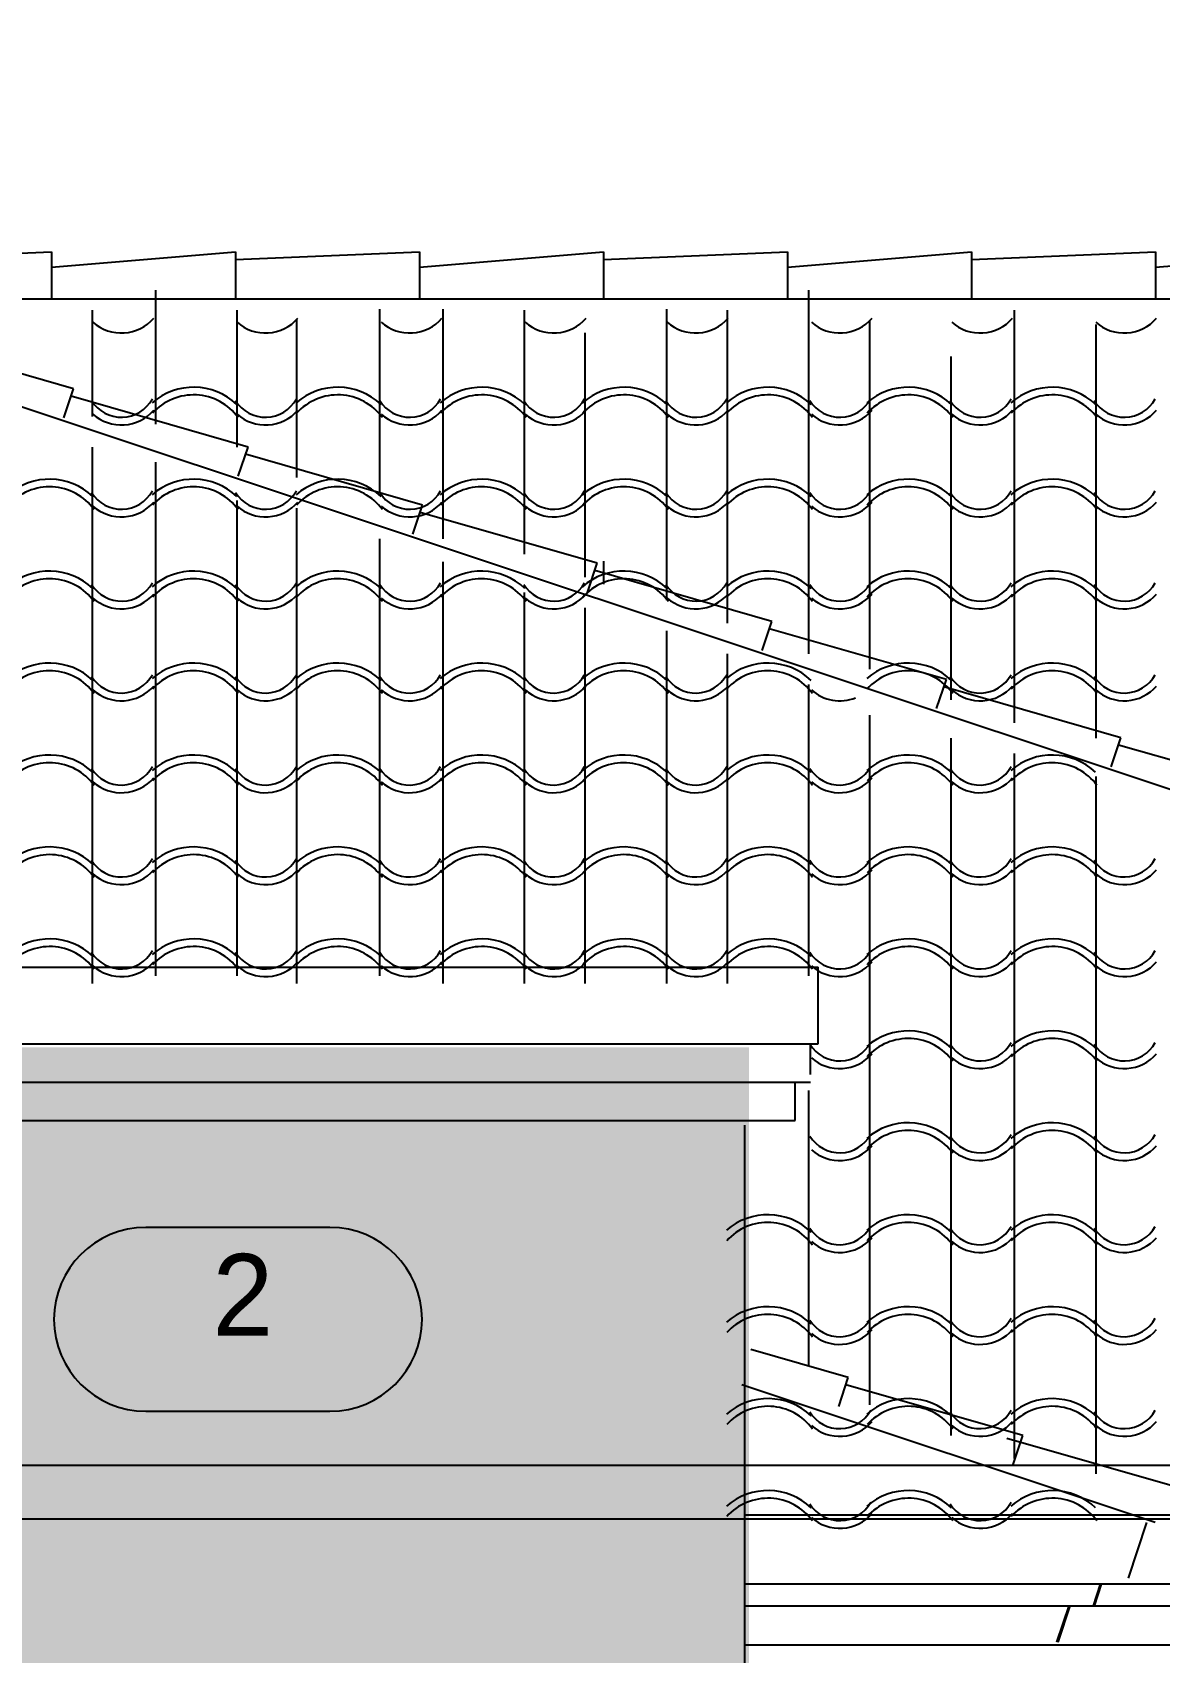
# Model space of a CAD drawing. Extents: x -92740 to -63661, y -15771 to -4391.
# Drawn here: x -90305.1 to -90194.9, y -9656 to -9497.4 of the extents above; entities that cross this region are included whole.
import ezdxf
from ezdxf.enums import TextEntityAlignment as Align

# ---------------------------------------------------------------- set-up
doc = ezdxf.new("R2010")
doc.units = 0
doc.header["$MEASUREMENT"] = 0
for name, color, linetype in [('B1NOTES', 2, 'Continuous'), ('ELEVATIONS', 7, 'Continuous'), ('ROOFTILE', 7, 'Continuous'), ('STUCCO', 4, 'Continuous')]:
    doc.layers.add(name, color=color, linetype=linetype)
doc.styles.add('DCADTXTSTYLE1', font='AVG_TP')

msp = doc.modelspace()

# ---------------------------------------------------------------- hatches: boundary and pattern name
at = {"layer": 'STUCCO', "linetype": 'Continuous', "ltscale": 18}
h = msp.add_hatch(dxfattribs=at)
h.set_pattern_fill('cement', color=9, scale=1.5625, style=0, pattern_type=2)
h.set_pattern_definition([(20, (0, 0), (-2.1376259, 5.8730789), [-6.09375015, 0.15625]), (55, (0, 0), (-5.11970028, 3.58485273), [-6.09375015, 0.15625]), (80, (0, 0), (-6.15504846, 1.0853011), [-6.09375015, 0.15625])])
h.paths.add_polyline_path([(-90471.25, -9664.25), (-90471.25, -9815), (-90370.75, -9765.78), (-90201.25, -9765.78), (-90201.25, -9748.25), (-90205.75, -9748.25), (-90205.75, -9745.25), (-90205.75, -9731.75), (-90103, -9731.75), (-90103, -9745.25), (-90105.25, -9745.25), (-90105.25, -9749), (-90108.25, -9749), (-90108.25, -9767), (-89980.75, -9767), (-89980.75, -9660.5), (-90235, -9660.5), (-90235, -9611.75), (-90235, -9596.75), (-90355.75, -9596.75), (-90355.75, -9660.5)], flags=0)

# ---------------------------------------------------------------- linework, layer by layer
at = {"layer": 'B1NOTES', "color": 1, "linetype": 'Continuous', "ltscale": 18}
for p, q in [((-90276, -9614.39), (-90294, -9614.39)), ((-90267, -9623.39), (-90267, -9623.39)), ((-90294, -9632.39), (-90276, -9632.39))]:
    msp.add_line(p, q, dxfattribs=at)
for centre, start, end in [((-90294, -9623.39), 90, 180), ((-90276, -9623.39), 0, 90), ((-90294, -9623.39), 180, 270), ((-90276, -9623.39), 270, 360)]:
    msp.add_arc(centre, 9, start, end, dxfattribs=at)
at = {"layer": 'ELEVATIONS', "color": 1, "linetype": 'Continuous', "ltscale": 18}
for p, q in [((-89978.53, -9643.28), (-90416.13, -9497.42)), ((-90321.25, -9519.64), (-90303.25, -9518.89)), ((-90303.25, -9520.39), (-90285.25, -9518.89)), ((-90303.25, -9518.89), (-90303.25, -9523.39)), ((-90285.25, -9518.89), (-90285.25, -9523.39)), ((-90285.25, -9519.64), (-90267.25, -9518.89)), ((-90267.25, -9520.39), (-90249.25, -9518.89)), ((-90267.25, -9518.89), (-90267.25, -9523.39)), ((-90249.25, -9518.89), (-90249.25, -9523.39)), ((-90249.25, -9519.64), (-90231.25, -9518.89)), ((-90231.25, -9520.39), (-90213.25, -9518.89)), ((-90231.25, -9518.89), (-90231.25, -9523.39)), ((-90213.25, -9518.89), (-90213.25, -9523.39)), ((-90213.25, -9519.64), (-90195.25, -9518.89)), ((-90195.25, -9520.39), (-90177.25, -9518.89)), ((-90195.25, -9518.89), (-90195.25, -9523.39)), ((-90331, -9523.49), (-89960.5, -9523.49)), ((-90301.09, -9532.31), (-90318.41, -9527.33)), ((-90302.04, -9535.15), (-90301.09, -9532.31)), ((-90284.02, -9538), (-90301.33, -9533.02)), ((-90284.97, -9540.85), (-90284.02, -9538)), ((-90266.94, -9543.69), (-90284.25, -9538.71)), ((-90267.89, -9546.54), (-90266.94, -9543.69)), ((-90249.86, -9549.38), (-90267.18, -9544.4)), ((-90250.81, -9552.23), (-90249.86, -9549.38)), ((-90232.79, -9555.08), (-90250.1, -9550.1)), ((-90249.25, -9549.17), (-90249.25, -9551.42)), ((-90233.74, -9557.92), (-90232.79, -9555.08)), ((-90215.71, -9560.77), (-90233.03, -9555.79)), ((-90216.66, -9563.61), (-90215.71, -9560.77)), ((-90198.64, -9566.46), (-90215.95, -9561.48)), ((-90199.58, -9569.31), (-90198.64, -9566.46)), ((-90181.56, -9572.15), (-90198.87, -9567.17)), ((-90366.25, -9588.92), (-90228.25, -9588.92)), ((-90228.25, -9596.42), (-90228.25, -9588.92)), ((-90366.25, -9596.42), (-90228.25, -9596.42)), ((-90229, -9599.42), (-90229, -9596.42)), ((-90362.5, -9600.17), (-90229, -9600.17)), ((-90230.5, -9603.92), (-90230.5, -9600.17)), ((-90359.5, -9603.92), (-90230.5, -9603.92)), ((-90235.47, -9604.39), (-90235.47, -9759.17)), ((-90225.3, -9629.07), (-90234.84, -9626.33)), ((-90226.24, -9631.92), (-90225.3, -9629.07)), ((-90195.28, -9643.28), (-90235.72, -9629.8)), ((-90208.22, -9634.77), (-90225.53, -9629.79)), ((-90192.47, -9640.02), (-90209.78, -9635.04)), ((-90209.17, -9637.61), (-90208.22, -9634.77)), ((-89959.68, -9642.57), (-90235.47, -9642.57)), ((-90196.13, -9643.28), (-90197.94, -9648.71)), ((-89962.44, -9649.31), (-90235.47, -9649.31)), ((-90200.65, -9649.31), (-90201.36, -9651.44)), ((-90200.55, -9649.31), (-90201.26, -9651.44)), ((-90235.47, -9651.44), (-89966.5, -9651.44)), ((-90203.73, -9651.44), (-90204.92, -9655)), ((-90203.63, -9651.44), (-90204.82, -9655)), ((-89969.42, -9655.27), (-90235.47, -9655.27))]:
    msp.add_line(p, q, dxfattribs=at)
at = {"layer": 'ELEVATIONS', "color": 2, "linetype": 'Continuous', "ltscale": 18}
for p, q in [((-91067.19, -9637.67), (-89994.25, -9637.67)), ((-90350.47, -9642.92), (-89809.75, -9642.92))]:
    msp.add_line(p, q, dxfattribs=at)
at = {"layer": 'ROOFTILE', "color": 7, "linetype": 'Continuous', "ltscale": 18}
for p, q in [((-90293.04, -9535.75), (-90293.04, -9522.65)), ((-90229.15, -9558.25), (-90229.15, -9522.65)), ((-90299.24, -9535), (-90299.24, -9524.61)), ((-90285.07, -9538), (-90285.07, -9524.61)), ((-90271.14, -9542.5), (-90271.14, -9524.5)), ((-90264.94, -9547), (-90264.94, -9524.5)), ((-90256.97, -9548.5), (-90256.97, -9524.61)), ((-90243.06, -9553), (-90243.06, -9524.5)), ((-90237.12, -9555.25), (-90237.12, -9524.61)), ((-90209.04, -9565), (-90209.04, -9524.61)), ((-90279.25, -9541), (-90279.25, -9525.51)), ((-90223.21, -9559.75), (-90223.21, -9525.66)), ((-90201.07, -9566.5), (-90201.07, -9526)), ((-90251.03, -9550.75), (-90251.03, -9526.83)), ((-90215.24, -9562.75), (-90215.24, -9529.15)), ((-90299.24, -9590.5), (-90299.24, -9538)), ((-90293.04, -9589.75), (-90293.04, -9539.5)), ((-90285.07, -9589.75), (-90285.07, -9543.25)), ((-90279.25, -9590.5), (-90279.25, -9544)), ((-90271.14, -9589.75), (-90271.14, -9547)), ((-90264.94, -9590.5), (-90264.94, -9549.25)), ((-90256.97, -9590.5), (-90256.97, -9552.25)), ((-90251.03, -9590.5), (-90251.03, -9553.75)), ((-90243.06, -9590.5), (-90243.06, -9556)), ((-90237.12, -9590.5), (-90237.12, -9558.25)), ((-90229.15, -9589.75), (-90229.15, -9561.25)), ((-90223.21, -9631.75), (-90223.21, -9564.25)), ((-90215.24, -9634.75), (-90215.24, -9566.5)), ((-90209.04, -9637), (-90209.04, -9568)), ((-90201.07, -9638.5), (-90201.07, -9570.25)), ((-90229.15, -9628), (-90229.15, -9601))]:
    msp.add_line(p, q, dxfattribs=at)
for centre, radius, start, end in [((-90296.4, -9522.65), 4.19, 228.3381, 319.0707), ((-90282.31, -9522.65), 4.19, 228.3381, 319.0707), ((-90268.21, -9522.65), 4.19, 228.3381, 319.0707), ((-90254.12, -9522.65), 4.19, 228.3381, 319.0707), ((-90240.22, -9522.65), 4.19, 228.3381, 319.0707), ((-90226.13, -9522.65), 4.19, 228.3381, 319.0707), ((-90212.4, -9522.65), 4.19, 228.3381, 319.0707), ((-90198.31, -9522.65), 4.19, 228.3381, 319.0707), ((-90289.35, -9538.31), 6.16, 46.5154, 131.1465), ((-90289.35, -9538.31), 5.41, 36.0644, 138.0128), ((-90275.25, -9538.31), 6.16, 46.5154, 131.1465), ((-90275.25, -9538.31), 5.41, 36.0644, 138.0128), ((-90261.17, -9538.31), 6.16, 46.5154, 131.1465), ((-90261.17, -9538.31), 5.41, 36.0644, 138.0128), ((-90247.26, -9538.31), 6.16, 46.5154, 131.1465), ((-90247.26, -9538.31), 5.41, 36.0644, 138.0128), ((-90233.17, -9538.31), 6.16, 46.5154, 131.1465), ((-90233.17, -9538.31), 5.41, 36.0644, 138.0128), ((-90219.44, -9538.31), 6.16, 46.5154, 131.1465), ((-90219.44, -9538.31), 5.41, 36.0644, 138.0128), ((-90205.35, -9538.31), 6.16, 46.5154, 131.1465), ((-90205.35, -9538.31), 5.41, 36.0644, 138.0128), ((-90296.4, -9531.65), 3.44, 211.6504, 331.6052), ((-90296.4, -9531.65), 4.19, 228.3381, 319.0707), ((-90282.31, -9531.65), 3.44, 211.6504, 331.6052), ((-90282.31, -9531.65), 4.19, 228.3381, 319.0707), ((-90268.21, -9531.65), 3.44, 211.6504, 331.6052), ((-90268.21, -9531.65), 4.19, 228.3381, 319.0707), ((-90254.12, -9531.65), 3.44, 211.6504, 331.6052), ((-90254.12, -9531.65), 4.19, 228.3381, 319.0707), ((-90240.22, -9531.65), 3.44, 211.6504, 331.6052), ((-90240.22, -9531.65), 4.19, 228.3381, 319.0707), ((-90226.13, -9531.65), 3.44, 211.6504, 331.6052), ((-90226.13, -9531.65), 4.19, 228.3381, 319.0707), ((-90212.4, -9531.65), 3.44, 211.6504, 331.6052), ((-90212.4, -9531.65), 4.19, 228.3381, 319.0707), ((-90198.31, -9531.65), 3.44, 211.6504, 331.6052), ((-90198.31, -9531.65), 4.19, 228.3381, 319.0707), ((-90303.44, -9547.31), 6.16, 46.5154, 131.1465), ((-90303.44, -9547.31), 5.41, 36.0644, 138.0128), ((-90296.4, -9540.65), 3.44, 211.6504, 331.6052), ((-90289.35, -9547.31), 6.16, 46.5154, 131.1465), ((-90289.35, -9547.31), 5.41, 36.0644, 138.0128), ((-90282.31, -9540.65), 3.44, 211.6504, 331.6052), ((-90275.25, -9547.31), 6.16, 46.5154, 131.1465), ((-90275.25, -9547.31), 5.41, 36.0644, 138.0128), ((-90268.21, -9540.65), 3.44, 211.6504, 331.6052), ((-90261.17, -9547.31), 6.16, 46.5154, 131.1465), ((-90261.17, -9547.31), 5.41, 36.0644, 138.0128), ((-90254.12, -9540.65), 3.44, 211.6504, 331.6052), ((-90247.26, -9547.31), 6.16, 46.5154, 131.1465), ((-90247.26, -9547.31), 5.41, 36.0644, 138.0128), ((-90240.22, -9540.65), 3.44, 211.6504, 331.6052), ((-90233.17, -9547.31), 6.16, 46.5154, 131.1465), ((-90233.17, -9547.31), 5.41, 36.0644, 138.0128), ((-90226.13, -9540.65), 3.44, 211.6504, 331.6052), ((-90219.44, -9547.31), 6.16, 46.5154, 131.1465), ((-90219.44, -9547.31), 5.41, 36.0644, 138.0128), ((-90212.4, -9540.65), 3.44, 211.6504, 331.6052), ((-90205.35, -9547.31), 6.16, 46.5154, 131.1465), ((-90205.35, -9547.31), 5.41, 36.0644, 138.0128), ((-90198.31, -9540.65), 3.44, 211.6504, 331.6052), ((-90296.4, -9540.65), 4.19, 228.3381, 319.0707), ((-90282.31, -9540.65), 4.19, 228.3381, 319.0707), ((-90268.21, -9540.65), 4.19, 228.3381, 319.0707), ((-90254.12, -9540.65), 4.19, 228.3381, 319.0707), ((-90240.22, -9540.65), 4.19, 228.3381, 319.0707), ((-90226.13, -9540.65), 4.19, 228.3381, 319.0707), ((-90212.4, -9540.65), 4.19, 228.3381, 319.0707), ((-90198.31, -9540.65), 4.19, 228.3381, 319.0707), ((-90303.44, -9556.31), 6.16, 46.5154, 131.1465), ((-90289.35, -9556.31), 6.16, 46.5154, 131.1465), ((-90275.25, -9556.31), 6.16, 46.5154, 131.1465), ((-90261.17, -9556.31), 6.16, 46.5154, 131.1465), ((-90247.26, -9556.31), 6.16, 46.5154, 131.1465), ((-90233.17, -9556.31), 6.16, 46.5154, 131.1465), ((-90219.44, -9556.31), 6.16, 46.5154, 131.1465), ((-90205.35, -9556.31), 6.16, 46.5154, 131.1465), ((-90303.44, -9556.31), 5.41, 36.0644, 138.0128), ((-90296.4, -9549.65), 3.44, 211.6504, 331.6052), ((-90289.35, -9556.31), 5.41, 36.0644, 138.0128), ((-90282.31, -9549.65), 3.44, 211.6504, 331.6052), ((-90275.25, -9556.31), 5.41, 36.0644, 138.0128), ((-90268.21, -9549.65), 3.44, 211.6504, 331.6052), ((-90261.17, -9556.31), 5.41, 36.0644, 138.0128), ((-90254.12, -9549.65), 3.44, 211.6504, 331.6052), ((-90247.26, -9556.31), 5.41, 36.0644, 138.0128), ((-90240.22, -9549.65), 3.44, 211.6504, 331.6052), ((-90233.17, -9556.31), 5.41, 36.0644, 138.0128), ((-90226.13, -9549.65), 3.44, 211.6504, 331.6052), ((-90219.44, -9556.31), 5.41, 36.0644, 138.0128), ((-90212.4, -9549.65), 3.44, 211.6504, 331.6052), ((-90205.35, -9556.31), 5.41, 36.0644, 138.0128), ((-90198.31, -9549.65), 3.44, 211.6504, 331.6052), ((-90296.4, -9549.65), 4.19, 228.3381, 319.0707), ((-90282.31, -9549.65), 4.19, 228.3381, 319.0707), ((-90268.21, -9549.65), 4.19, 228.3381, 319.0707), ((-90254.12, -9549.65), 4.19, 228.3381, 319.0707), ((-90240.22, -9549.65), 4.19, 228.3381, 319.0707), ((-90226.13, -9549.65), 4.19, 228.3381, 319.0707), ((-90212.4, -9549.65), 4.19, 228.3381, 319.0707), ((-90198.31, -9549.65), 4.19, 228.3381, 319.0707), ((-90303.44, -9565.31), 6.16, 46.5154, 131.1465), ((-90289.35, -9565.31), 6.16, 46.5154, 131.1465), ((-90275.25, -9565.31), 6.16, 46.5154, 131.1465), ((-90261.17, -9565.31), 6.16, 46.5154, 131.1465), ((-90247.26, -9565.31), 6.16, 46.5154, 131.1465), ((-90233.17, -9565.31), 6.16, 46.5154, 131.1465), ((-90219.44, -9565.31), 6.16, 46.5154, 131.1465), ((-90205.35, -9565.31), 6.16, 46.5154, 131.1465), ((-90303.44, -9565.31), 5.41, 36.0644, 138.0128), ((-90296.4, -9558.65), 3.44, 211.6504, 331.6052), ((-90296.4, -9558.65), 4.19, 228.3381, 319.0707), ((-90289.35, -9565.31), 5.41, 36.0644, 138.0128), ((-90282.31, -9558.65), 3.44, 211.6504, 331.6052), ((-90282.31, -9558.65), 4.19, 228.3381, 319.0707), ((-90275.25, -9565.31), 5.41, 36.0644, 138.0128), ((-90268.21, -9558.65), 3.44, 211.6504, 331.6052), ((-90268.21, -9558.65), 4.19, 228.3381, 319.0707), ((-90261.17, -9565.31), 5.41, 36.0644, 138.0128), ((-90254.12, -9558.65), 3.44, 211.6504, 331.6052), ((-90254.12, -9558.65), 4.19, 228.3381, 319.0707), ((-90247.26, -9565.31), 5.41, 36.0644, 138.0128), ((-90240.22, -9558.65), 3.44, 211.6504, 331.6052), ((-90240.22, -9558.65), 4.19, 228.3381, 319.0707), ((-90233.17, -9565.31), 5.41, 36.0644, 138.0128), ((-90219.44, -9565.31), 5.41, 36.0644, 138.0128), ((-90212.4, -9558.65), 3.44, 211.6504, 331.6052), ((-90212.4, -9558.65), 4.19, 228.3381, 319.0707), ((-90205.35, -9565.31), 5.41, 36.0644, 138.0128), ((-90198.31, -9558.65), 3.44, 211.6504, 331.6052), ((-90198.31, -9558.65), 4.19, 228.3381, 319.0707), ((-90226.13, -9558.65), 4.19, 228.3381, 291.6832), ((-90303.44, -9574.31), 6.16, 46.5154, 131.1465), ((-90303.44, -9574.31), 5.41, 36.0644, 138.0128), ((-90296.4, -9567.65), 3.44, 211.6504, 331.6052), ((-90289.35, -9574.31), 6.16, 46.5154, 131.1465), ((-90289.35, -9574.31), 5.41, 36.0644, 138.0128), ((-90282.31, -9567.65), 3.44, 211.6504, 331.6052), ((-90275.25, -9574.31), 6.16, 46.5154, 131.1465), ((-90275.25, -9574.31), 5.41, 36.0644, 138.0128), ((-90268.21, -9567.65), 3.44, 211.6504, 331.6052), ((-90261.17, -9574.31), 6.16, 46.5154, 131.1465), ((-90261.17, -9574.31), 5.41, 36.0644, 138.0128), ((-90254.12, -9567.65), 3.44, 211.6504, 331.6052), ((-90247.26, -9574.31), 6.16, 46.5154, 131.1465), ((-90247.26, -9574.31), 5.41, 36.0644, 138.0128), ((-90240.22, -9567.65), 3.44, 211.6504, 331.6052), ((-90233.17, -9574.31), 6.16, 46.5154, 131.1465), ((-90233.17, -9574.31), 5.41, 36.0644, 138.0128), ((-90226.13, -9567.65), 3.44, 211.6504, 331.6052), ((-90219.44, -9574.31), 6.16, 46.5154, 131.1465), ((-90219.44, -9574.31), 5.41, 36.0644, 138.0128), ((-90212.4, -9567.65), 3.44, 211.6504, 331.6052), ((-90205.35, -9574.31), 6.16, 46.5154, 131.1465), ((-90205.35, -9574.31), 5.41, 36.0644, 138.0128), ((-90296.4, -9567.65), 4.19, 228.3381, 319.0707), ((-90282.31, -9567.65), 4.19, 228.3381, 319.0707), ((-90268.21, -9567.65), 4.19, 228.3381, 319.0707), ((-90254.12, -9567.65), 4.19, 228.3381, 319.0707), ((-90240.22, -9567.65), 4.19, 228.3381, 319.0707), ((-90226.13, -9567.65), 4.19, 228.3381, 319.0707), ((-90212.4, -9567.65), 4.19, 228.3381, 319.0707), ((-90303.44, -9583.31), 6.16, 46.5154, 131.1465), ((-90289.35, -9583.31), 6.16, 46.5154, 131.1465), ((-90275.25, -9583.31), 6.16, 46.5154, 131.1465), ((-90261.17, -9583.31), 6.16, 46.5154, 131.1465), ((-90247.26, -9583.31), 6.16, 46.5154, 131.1465), ((-90233.17, -9583.31), 6.16, 46.5154, 131.1465), ((-90219.44, -9583.31), 6.16, 46.5154, 131.1465), ((-90205.35, -9583.31), 6.16, 46.5154, 131.1465), ((-90303.44, -9583.31), 5.41, 36.0644, 138.0128), ((-90296.4, -9576.65), 3.44, 211.6504, 331.6052), ((-90289.35, -9583.31), 5.41, 36.0644, 138.0128), ((-90282.31, -9576.65), 3.44, 211.6504, 331.6052), ((-90275.25, -9583.31), 5.41, 36.0644, 138.0128), ((-90268.21, -9576.65), 3.44, 211.6504, 331.6052), ((-90261.17, -9583.31), 5.41, 36.0644, 138.0128), ((-90254.12, -9576.65), 3.44, 211.6504, 331.6052), ((-90247.26, -9583.31), 5.41, 36.0644, 138.0128), ((-90240.22, -9576.65), 3.44, 211.6504, 331.6052), ((-90233.17, -9583.31), 5.41, 36.0644, 138.0128), ((-90226.13, -9576.65), 3.44, 211.6504, 331.6052), ((-90219.44, -9583.31), 5.41, 36.0644, 138.0128), ((-90212.4, -9576.65), 3.44, 211.6504, 331.6052), ((-90205.35, -9583.31), 5.41, 36.0644, 138.0128), ((-90198.31, -9576.65), 3.44, 211.6504, 331.6052), ((-90296.4, -9576.65), 4.19, 228.3381, 319.0707), ((-90282.31, -9576.65), 4.19, 228.3381, 319.0707), ((-90268.21, -9576.65), 4.19, 228.3381, 319.0707), ((-90254.12, -9576.65), 4.19, 228.3381, 319.0707), ((-90240.22, -9576.65), 4.19, 228.3381, 319.0707), ((-90226.13, -9576.65), 4.19, 228.3381, 319.0707), ((-90212.4, -9576.65), 4.19, 228.3381, 319.0707), ((-90198.31, -9576.65), 4.19, 228.3381, 319.0707), ((-90303.44, -9592.31), 6.16, 46.5154, 131.1465), ((-90289.35, -9592.31), 6.16, 46.5154, 131.1465), ((-90275.25, -9592.31), 6.16, 46.5154, 131.1465), ((-90261.17, -9592.31), 6.16, 46.5154, 131.1465), ((-90247.26, -9592.31), 6.16, 46.5154, 131.1465), ((-90233.17, -9592.31), 6.16, 46.5154, 131.1465), ((-90219.44, -9592.31), 6.16, 46.5154, 131.1465), ((-90205.35, -9592.31), 6.16, 46.5154, 131.1465), ((-90303.44, -9592.31), 5.41, 36.0644, 138.0128), ((-90296.4, -9585.65), 3.44, 211.6504, 331.6052), ((-90296.4, -9585.65), 4.19, 228.3381, 319.0707), ((-90289.35, -9592.31), 5.41, 36.0644, 138.0128), ((-90282.31, -9585.65), 3.44, 211.6504, 331.6052), ((-90282.31, -9585.65), 4.19, 228.3381, 319.0707), ((-90275.25, -9592.31), 5.41, 36.0644, 138.0128), ((-90268.21, -9585.65), 3.44, 211.6504, 331.6052), ((-90268.21, -9585.65), 4.19, 228.3381, 319.0707), ((-90261.17, -9592.31), 5.41, 36.0644, 138.0128), ((-90254.12, -9585.65), 3.44, 211.6504, 331.6052), ((-90254.12, -9585.65), 4.19, 228.3381, 319.0707), ((-90247.26, -9592.31), 5.41, 36.0644, 138.0128), ((-90240.22, -9585.65), 3.44, 211.6504, 331.6052), ((-90240.22, -9585.65), 4.19, 228.3381, 319.0707), ((-90233.17, -9592.31), 5.41, 36.0644, 138.0128), ((-90226.13, -9585.65), 3.44, 211.6504, 331.6052), ((-90226.13, -9585.65), 4.19, 228.3381, 319.0707), ((-90219.44, -9592.31), 5.41, 36.0644, 138.0128), ((-90212.4, -9585.65), 3.44, 211.6504, 331.6052), ((-90212.4, -9585.65), 4.19, 228.3381, 319.0707), ((-90205.35, -9592.31), 5.41, 36.0644, 138.0128), ((-90198.31, -9585.65), 3.44, 211.6504, 331.6052), ((-90198.31, -9585.65), 4.19, 228.3381, 319.0707), ((-90226.13, -9594.65), 3.44, 211.6504, 331.6052), ((-90219.44, -9601.31), 6.16, 46.5154, 131.1465), ((-90219.44, -9601.31), 5.41, 36.0644, 138.0128), ((-90212.4, -9594.65), 3.44, 211.6504, 331.6052), ((-90205.35, -9601.31), 6.16, 46.5154, 131.1465), ((-90205.35, -9601.31), 5.41, 36.0644, 138.0128), ((-90198.31, -9594.65), 3.44, 211.6504, 331.6052), ((-90226.13, -9594.65), 4.19, 228.3381, 319.0707), ((-90212.4, -9594.65), 4.19, 228.3381, 319.0707), ((-90198.31, -9594.65), 4.19, 228.3381, 319.0707), ((-90219.44, -9610.31), 6.16, 46.5154, 131.1465), ((-90205.35, -9610.31), 6.16, 46.5154, 131.1465), ((-90226.13, -9603.65), 3.44, 211.6504, 331.6052), ((-90219.44, -9610.31), 5.41, 36.0644, 138.0128), ((-90212.4, -9603.65), 3.44, 211.6504, 331.6052), ((-90205.35, -9610.31), 5.41, 36.0644, 138.0128), ((-90198.31, -9603.65), 3.44, 211.6504, 331.6052), ((-90226.13, -9603.65), 4.19, 228.3381, 319.0707), ((-90212.4, -9603.65), 4.19, 228.3381, 319.0707), ((-90198.31, -9603.65), 4.19, 228.3381, 319.0707), ((-90233.17, -9619.31), 6.16, 46.5154, 131.1465), ((-90219.44, -9619.31), 6.16, 46.5154, 131.1465), ((-90205.35, -9619.31), 6.16, 46.5154, 131.1465), ((-90233.17, -9619.31), 5.41, 36.0644, 138.0128), ((-90226.13, -9612.65), 3.44, 211.6504, 331.6052), ((-90219.44, -9619.31), 5.41, 36.0644, 138.0128), ((-90212.4, -9612.65), 3.44, 211.6504, 331.6052), ((-90205.35, -9619.31), 5.41, 36.0644, 138.0128), ((-90198.31, -9612.65), 3.44, 211.6504, 331.6052), ((-90226.13, -9612.65), 4.19, 228.3381, 319.0707), ((-90212.4, -9612.65), 4.19, 228.3381, 319.0707), ((-90198.31, -9612.65), 4.19, 228.3381, 319.0707), ((-90233.17, -9628.31), 6.16, 46.5154, 131.1465), ((-90233.17, -9628.31), 5.41, 36.0644, 138.0128), ((-90226.13, -9621.65), 3.44, 211.6504, 331.6052), ((-90219.44, -9628.31), 6.16, 46.5154, 131.1465), ((-90219.44, -9628.31), 5.41, 36.0644, 138.0128), ((-90212.4, -9621.65), 3.44, 211.6504, 331.6052), ((-90205.35, -9628.31), 6.16, 46.5154, 131.1465), ((-90205.35, -9628.31), 5.41, 36.0644, 138.0128), ((-90198.31, -9621.65), 3.44, 211.6504, 331.6052), ((-90226.13, -9621.65), 4.19, 228.3381, 319.0707), ((-90212.4, -9621.65), 4.19, 228.3381, 319.0707), ((-90198.31, -9621.65), 4.19, 228.3381, 319.0707), ((-90233.17, -9637.31), 6.16, 46.5154, 131.1465), ((-90219.44, -9637.31), 6.16, 46.5154, 131.1465), ((-90205.35, -9637.31), 6.16, 46.5154, 131.1465), ((-90233.17, -9637.31), 5.41, 36.0644, 138.0128), ((-90226.13, -9630.65), 3.44, 211.6504, 331.6052), ((-90219.44, -9637.31), 5.41, 36.0644, 138.0128), ((-90212.4, -9630.65), 3.44, 211.6504, 331.6052), ((-90205.35, -9637.31), 5.41, 36.0644, 138.0128), ((-90198.31, -9630.65), 3.44, 211.6504, 331.6052), ((-90226.13, -9630.65), 4.19, 228.3381, 319.0707), ((-90212.4, -9630.65), 4.19, 228.3381, 319.0707), ((-90198.31, -9630.65), 4.19, 228.3381, 319.0707), ((-90233.17, -9646.31), 6.16, 46.5154, 131.1465), ((-90219.44, -9646.31), 6.16, 46.5154, 131.1465), ((-90205.35, -9646.31), 6.16, 46.5154, 131.1465), ((-90233.17, -9646.31), 5.41, 36.0644, 138.0128), ((-90226.13, -9639.65), 3.44, 211.6504, 331.6052), ((-90219.44, -9646.31), 5.41, 36.0644, 138.0128), ((-90212.4, -9639.65), 3.44, 211.6504, 331.6052), ((-90205.35, -9646.31), 5.41, 36.0644, 138.0128), ((-90226.13, -9639.65), 4.19, 228.3381, 319.0707), ((-90212.4, -9639.65), 4.19, 228.3381, 319.0707)]:
    msp.add_arc(centre, radius, start, end, dxfattribs=at)

# ---------------------------------------------------------------- texts
at = {"layer": 'B1NOTES', "color": 3, "linetype": 'Continuous', "ltscale": 12, "style": 'DCADTXTSTYLE1'}
msp.add_text('2', height=8, dxfattribs=at).set_placement((-90287.5, -9627.39), align=Align.BOTTOM_LEFT)

doc.saveas('drawing.dxf')
